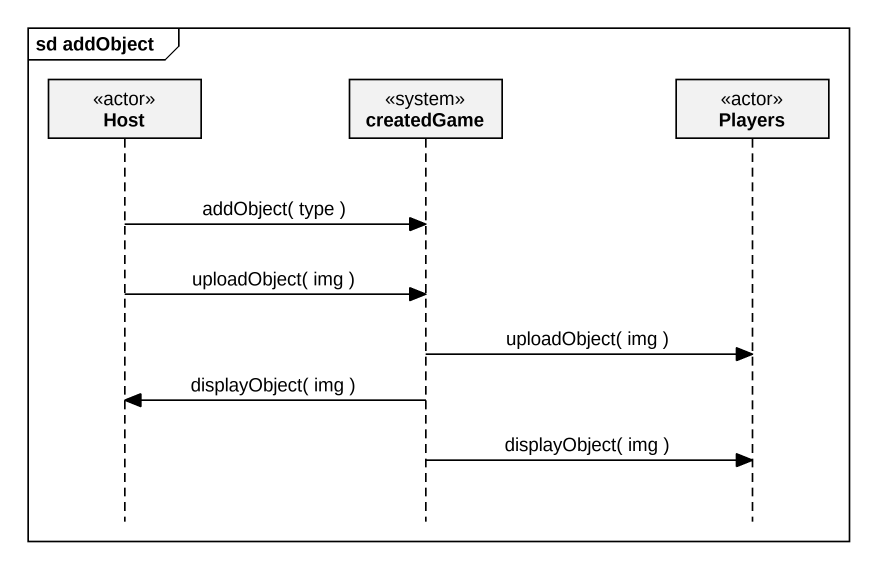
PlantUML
@startuml
mainframe sd addObject
hide footbox
participant Host <<actor>>
participant createdGame <<system>>
participant Players <<actor>>

Host -> createdGame : addObject( type )
Host -> createdGame : uploadObject( img )
createdGame -> Players : uploadObject( img )
createdGame -> Host : displayObject( img )
createdGame -> Players : displayObject( img )
@enduml
